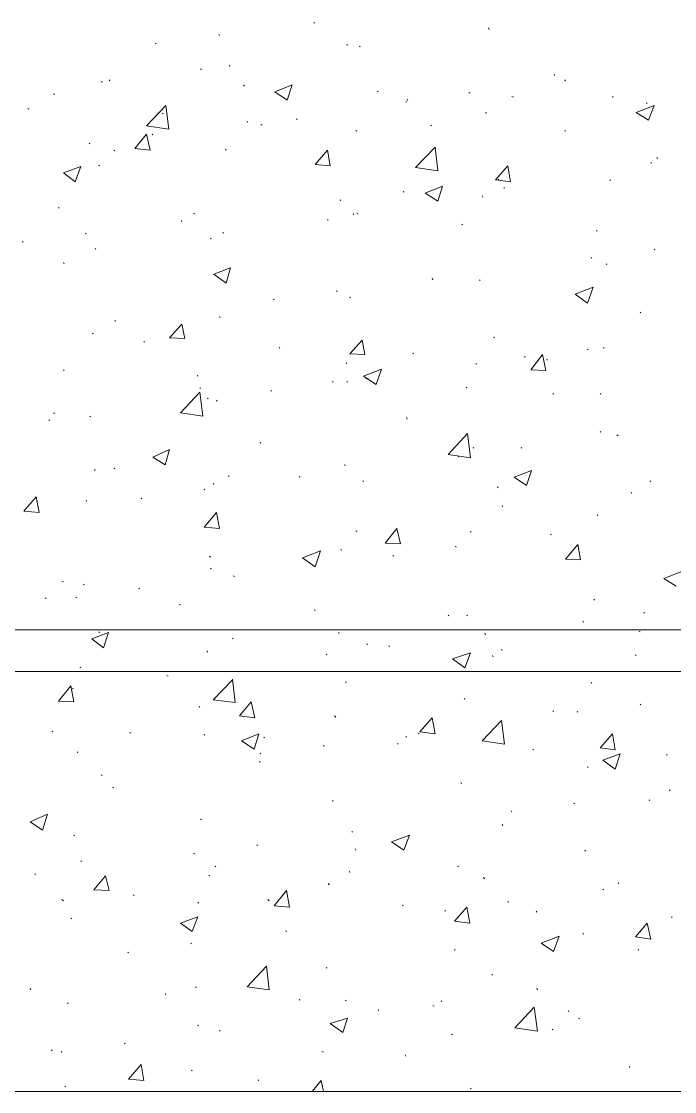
# Model space of a CAD drawing. Header units: millimetres. Extents: x 2928 to 3112, y 1220 to 1280.
# Drawn here: x 2975.339 to 2976.909, y 1240.79 to 1243.363 of the extents above; entities that cross this region are included whole.
import ezdxf

# ---------------------------------------------------------------- set-up
doc = ezdxf.new("R2010")
doc.units = ezdxf.units.MM

msp = doc.modelspace()

# ---------------------------------------------------------------- linework, layer by layer
at = {"color": 253, "linetype": 'Continuous', "lineweight": 5, "true_color": 0x9a9a9a}
for points in [[(2940.97965, 1262.56226), (2981.54689, 1262.56226), (2981.54689, 1240.79028), (2940.97965, 1240.79028)], [(2941.98633, 1261.55224), (2980.53854, 1261.55224), (2980.53854, 1241.8003), (2941.98633, 1241.8003)]]:
    msp.add_lwpolyline(points, close=True, dxfattribs=at)
msp.add_lwpolyline([(2961.3116, 1241.9003), (2980.43854, 1241.9003), (2980.43854, 1247.74538), (2972.27343, 1247.74538), (2972.27343, 1256.61384), (2980.43854, 1256.61384), (2980.43854, 1261.45224), (2961.3116, 1261.45224), (2961.3116, 1249.1904)], dxfattribs=at)
at = {"color": 92, "linetype": 'Continuous', "lineweight": 13, "true_color": 0x00b800}
for points in [[(2976.04348, 1243.35865), (2976.04181, 1243.36032), (2976.04181, 1243.36032)], [(2976.46349, 1243.34365), (2976.46182, 1243.34698), (2976.46182, 1243.34698)], [(2975.66347, 1243.30865), (2975.66181, 1243.31032), (2975.66181, 1243.31032)], [(2975.81514, 1243.32865), (2975.81348, 1243.33198), (2975.81348, 1243.33198)], [(2976.12348, 1243.30532), (2976.12181, 1243.30698), (2976.12181, 1243.30698)], [(2976.15348, 1243.30198), (2976.15181, 1243.30365), (2976.15181, 1243.30365)], [(2975.84014, 1243.25532), (2975.83848, 1243.25698), (2975.83848, 1243.25698)], [(2975.77181, 1243.24698), (2975.77014, 1243.24865), (2975.77014, 1243.24865)], [(2976.62182, 1243.23365), (2976.62015, 1243.23532), (2976.62015, 1243.23532)], [(2975.53347, 1243.21698), (2975.53181, 1243.21865), (2975.53181, 1243.21865)], [(2975.55181, 1243.22032), (2975.55014, 1243.22198), (2975.55014, 1243.22198)], [(2975.87514, 1243.20698), (2975.87348, 1243.21032), (2975.87348, 1243.21032)], [(2975.94848, 1243.19365), (2975.99015, 1243.21032), (2975.99015, 1243.21032)], [(2975.97848, 1243.17365), (2975.99015, 1243.21032), (2975.99015, 1243.21032)], [(2976.64682, 1243.22032), (2976.64516, 1243.22198), (2976.64516, 1243.22198)], [(2975.41847, 1243.18698), (2975.4168, 1243.18865), (2975.4168, 1243.18865)], [(2975.94848, 1243.19365), (2975.97848, 1243.17365), (2975.97848, 1243.17365)], [(2976.19682, 1243.19365), (2976.19515, 1243.19532), (2976.19515, 1243.19532)], [(2976.41682, 1243.19032), (2976.41515, 1243.19198), (2976.41515, 1243.19198)], [(2976.52182, 1243.18032), (2976.51849, 1243.18198), (2976.51849, 1243.18198)], [(2976.76182, 1243.18032), (2976.76016, 1243.18198), (2976.76016, 1243.18198)], [(2975.3568, 1243.15198), (2975.35514, 1243.15365), (2975.35514, 1243.15365)], [(2975.64014, 1243.11198), (2975.68681, 1243.16031), (2975.68681, 1243.16031)], [(2975.69347, 1243.10365), (2975.68681, 1243.16031), (2975.68681, 1243.16031)], [(2976.26515, 1243.16865), (2976.26348, 1243.17198), (2976.26348, 1243.17198)], [(2976.26848, 1243.17365), (2976.26682, 1243.17532), (2976.26682, 1243.17532)], [(2976.81682, 1243.14365), (2976.86016, 1243.16031), (2976.86016, 1243.16031)], [(2976.84349, 1243.16532), (2976.84182, 1243.16698), (2976.84182, 1243.16698)], [(2976.84682, 1243.12531), (2976.86016, 1243.16031), (2976.86016, 1243.16031)], [(2975.68014, 1243.14031), (2975.67847, 1243.14198), (2975.67847, 1243.14198)], [(2976.00181, 1243.12698), (2976.00015, 1243.12865), (2976.00015, 1243.12865)], [(2976.45682, 1243.14198), (2976.45515, 1243.14365), (2976.45515, 1243.14365)], [(2976.81682, 1243.14365), (2976.84682, 1243.12531), (2976.84682, 1243.12531)], [(2975.64014, 1243.11198), (2975.69347, 1243.10365), (2975.69347, 1243.10365)], [(2975.88348, 1243.12031), (2975.88181, 1243.12198), (2975.88181, 1243.12198)], [(2975.91681, 1243.11365), (2975.91514, 1243.11531), (2975.91514, 1243.11531)], [(2976.32515, 1243.11198), (2976.32348, 1243.11365), (2976.32348, 1243.11365)], [(2975.61181, 1243.05698), (2975.64014, 1243.09198), (2975.64014, 1243.09198)], [(2975.64847, 1243.05365), (2975.64014, 1243.09198), (2975.64014, 1243.09198)], [(2975.65514, 1243.09031), (2975.65347, 1243.09198), (2975.65347, 1243.09198)], [(2976.14515, 1243.09865), (2976.14348, 1243.10031), (2976.14348, 1243.10031)], [(2976.64682, 1243.09865), (2976.64516, 1243.10031), (2976.64516, 1243.10031)], [(2975.50347, 1243.06865), (2975.50181, 1243.07031), (2975.50181, 1243.07031)], [(2975.56347, 1243.05198), (2975.56181, 1243.05365), (2975.56181, 1243.05365)], [(2975.61181, 1243.05698), (2975.64847, 1243.05365), (2975.64847, 1243.05365)], [(2975.83181, 1243.05365), (2975.83014, 1243.05531), (2975.83014, 1243.05531)], [(2976.04515, 1243.01865), (2976.07515, 1243.05365), (2976.07515, 1243.05365)], [(2976.08181, 1243.01531), (2976.07515, 1243.05365), (2976.07515, 1243.05365)], [(2976.28682, 1243.01198), (2976.33348, 1243.06031), (2976.33348, 1243.06031)], [(2976.34015, 1243.00365), (2976.33348, 1243.06031), (2976.33348, 1243.06031)], [(2976.86849, 1243.03365), (2976.86683, 1243.03531), (2976.86683, 1243.03531)], [(2975.44014, 1242.99865), (2975.48181, 1243.01365), (2975.48181, 1243.01365)], [(2975.44014, 1242.99865), (2975.46847, 1242.97698), (2975.46847, 1242.97698)], [(2975.46847, 1242.97698), (2975.48181, 1243.01365), (2975.48181, 1243.01365)], [(2975.52681, 1243.01531), (2975.52514, 1243.01698), (2975.52514, 1243.01698)], [(2976.04515, 1243.01865), (2976.08181, 1243.01531), (2976.08181, 1243.01531)], [(2976.28682, 1243.01198), (2976.34015, 1243.00365), (2976.34015, 1243.00365)], [(2976.47849, 1242.98198), (2976.50849, 1243.01531), (2976.50849, 1243.01531)], [(2976.51515, 1242.97698), (2976.50849, 1243.01531), (2976.50849, 1243.01531)], [(2976.85349, 1243.02198), (2976.85182, 1243.02365), (2976.85182, 1243.02365)], [(2976.47849, 1242.98198), (2976.51515, 1242.97698), (2976.51515, 1242.97698)], [(2976.48682, 1242.98198), (2976.48515, 1242.98365), (2976.48515, 1242.98365)], [(2976.75516, 1242.98031), (2976.75349, 1242.98198), (2976.75349, 1242.98198)], [(2976.25848, 1242.95198), (2976.25682, 1242.95365), (2976.25682, 1242.95365)], [(2976.31015, 1242.95031), (2976.35182, 1242.96698), (2976.35182, 1242.96698)], [(2976.31015, 1242.95031), (2976.34015, 1242.93031), (2976.34015, 1242.93031)], [(2976.34015, 1242.93031), (2976.35182, 1242.96698), (2976.35182, 1242.96698)], [(2976.50015, 1242.96198), (2976.49849, 1242.96365), (2976.49849, 1242.96365)], [(2976.10681, 1242.93198), (2976.10515, 1242.93365), (2976.10515, 1242.93365)], [(2976.44849, 1242.94031), (2976.44682, 1242.94365), (2976.44682, 1242.94365)], [(2975.43014, 1242.91364), (2975.42847, 1242.91531), (2975.42847, 1242.91531)], [(2975.75514, 1242.90031), (2975.75348, 1242.90198), (2975.75348, 1242.90198)], [(2976.13848, 1242.89864), (2976.13681, 1242.90031), (2976.13681, 1242.90031)], [(2976.14848, 1242.90031), (2976.14515, 1242.90198), (2976.14515, 1242.90198)], [(2975.72514, 1242.88198), (2975.72348, 1242.88364), (2975.72348, 1242.88364)], [(2976.07681, 1242.88531), (2976.07515, 1242.88698), (2976.07515, 1242.88698)], [(2976.40015, 1242.87364), (2976.39682, 1242.87531), (2976.39682, 1242.87531)], [(2975.49514, 1242.85198), (2975.49347, 1242.85364), (2975.49347, 1242.85364)], [(2975.82514, 1242.85364), (2975.82348, 1242.85531), (2975.82348, 1242.85531)], [(2976.72349, 1242.85864), (2976.72182, 1242.86031), (2976.72182, 1242.86031)], [(2975.34347, 1242.83198), (2975.3418, 1242.83364), (2975.3418, 1242.83364)], [(2975.79514, 1242.84031), (2975.79348, 1242.84198), (2975.79348, 1242.84198)], [(2975.51847, 1242.81531), (2975.51681, 1242.81698), (2975.51681, 1242.81698)], [(2976.71016, 1242.79364), (2976.70849, 1242.79531), (2976.70849, 1242.79531)], [(2976.86183, 1242.81364), (2976.86016, 1242.81531), (2976.86016, 1242.81531)], [(2975.4418, 1242.78031), (2975.44014, 1242.78364), (2975.44014, 1242.78364)], [(2975.80181, 1242.75531), (2975.84181, 1242.77031), (2975.84181, 1242.77031)], [(2975.83181, 1242.73364), (2975.84181, 1242.77031), (2975.84181, 1242.77031)], [(2976.74682, 1242.77864), (2976.74516, 1242.78031), (2976.74516, 1242.78031)], [(2975.80181, 1242.75531), (2975.83181, 1242.73364), (2975.83181, 1242.73364)], [(2976.32848, 1242.74198), (2976.32682, 1242.74531), (2976.32682, 1242.74531)], [(2976.44182, 1242.74031), (2976.44015, 1242.74198), (2976.44015, 1242.74198)], [(2976.67016, 1242.70698), (2976.71349, 1242.72364), (2976.71349, 1242.72364)], [(2976.70016, 1242.68531), (2976.71349, 1242.72364), (2976.71349, 1242.72364)], [(2975.94681, 1242.69364), (2975.94515, 1242.69531), (2975.94515, 1242.69531)], [(2976.09848, 1242.71364), (2976.09681, 1242.71531), (2976.09681, 1242.71531)], [(2976.13015, 1242.69864), (2976.12848, 1242.70031), (2976.12848, 1242.70031)], [(2976.67016, 1242.70698), (2976.70016, 1242.68531), (2976.70016, 1242.68531)], [(2975.56514, 1242.64197), (2975.56347, 1242.64364), (2975.56347, 1242.64364)], [(2975.81681, 1242.65031), (2975.81514, 1242.65364), (2975.81514, 1242.65364)], [(2976.82849, 1242.66197), (2976.82682, 1242.66364), (2976.82682, 1242.66364)], [(2975.51181, 1242.61197), (2975.51014, 1242.61364), (2975.51014, 1242.61364)], [(2975.69514, 1242.60197), (2975.72514, 1242.63531), (2975.72514, 1242.63531)], [(2975.73181, 1242.60031), (2975.72514, 1242.63531), (2975.72514, 1242.63531)], [(2975.63514, 1242.59197), (2975.63347, 1242.59364), (2975.63347, 1242.59364)], [(2975.69514, 1242.60197), (2975.73181, 1242.60031), (2975.73181, 1242.60031)], [(2976.12848, 1242.56364), (2976.15848, 1242.59697), (2976.15848, 1242.59697)], [(2976.16515, 1242.56197), (2976.15848, 1242.59697), (2976.15848, 1242.59697)], [(2976.47682, 1242.60197), (2976.47515, 1242.60364), (2976.47515, 1242.60364)], [(2975.96015, 1242.57697), (2975.95848, 1242.57864), (2975.95848, 1242.57864)], [(2976.12848, 1242.56364), (2976.16515, 1242.56197), (2976.16515, 1242.56197)], [(2976.28182, 1242.56364), (2976.28015, 1242.56531), (2976.28015, 1242.56531)], [(2976.56349, 1242.52531), (2976.59182, 1242.56197), (2976.59182, 1242.56197)], [(2976.60015, 1242.52364), (2976.59182, 1242.56197), (2976.59182, 1242.56197)], [(2976.70182, 1242.57364), (2976.70016, 1242.57531), (2976.70016, 1242.57531)], [(2976.74016, 1242.57697), (2976.73849, 1242.57864), (2976.73849, 1242.57864)], [(2976.12181, 1242.54031), (2976.12015, 1242.54197), (2976.12015, 1242.54197)], [(2976.43349, 1242.53864), (2976.43182, 1242.54031), (2976.43182, 1242.54031)], [(2976.55015, 1242.55531), (2976.54849, 1242.55697), (2976.54849, 1242.55697)], [(2976.60349, 1242.54864), (2976.60182, 1242.55031), (2976.60182, 1242.55031)], [(2975.4418, 1242.52364), (2975.44014, 1242.52531), (2975.44014, 1242.52531)], [(2975.76348, 1242.51031), (2975.76181, 1242.51197), (2975.76181, 1242.51197)], [(2976.16182, 1242.51031), (2976.20515, 1242.52697), (2976.20515, 1242.52697)], [(2976.16182, 1242.51031), (2976.19182, 1242.49031), (2976.19182, 1242.49031)], [(2976.19182, 1242.49031), (2976.20515, 1242.52697), (2976.20515, 1242.52697)], [(2976.56349, 1242.52531), (2976.60015, 1242.52364), (2976.60015, 1242.52364)], [(2976.08848, 1242.49531), (2976.08681, 1242.49697), (2976.08681, 1242.49697)], [(2976.12348, 1242.49531), (2976.12181, 1242.49697), (2976.12181, 1242.49697)], [(2976.16848, 1242.50364), (2976.16682, 1242.50531), (2976.16682, 1242.50531)], [(2975.72181, 1242.42197), (2975.76848, 1242.47197), (2975.76848, 1242.47197)], [(2975.77014, 1242.48031), (2975.76848, 1242.48197), (2975.76848, 1242.48197)], [(2975.77514, 1242.41364), (2975.76848, 1242.47197), (2975.76848, 1242.47197)], [(2975.94015, 1242.47364), (2975.93848, 1242.47531), (2975.93848, 1242.47531)], [(2976.41015, 1242.48197), (2976.40849, 1242.48364), (2976.40849, 1242.48364)], [(2976.61849, 1242.46697), (2976.61682, 1242.46864), (2976.61682, 1242.46864)], [(2976.73182, 1242.46697), (2976.73016, 1242.46864), (2976.73016, 1242.46864)], [(2975.78848, 1242.4553), (2975.78681, 1242.45697), (2975.78681, 1242.45697)], [(2975.81014, 1242.4503), (2975.80848, 1242.45197), (2975.80848, 1242.45197)], [(2975.41847, 1242.4203), (2975.4168, 1242.42197), (2975.4168, 1242.42197)], [(2975.50514, 1242.41197), (2975.50347, 1242.41364), (2975.50347, 1242.41364)], [(2975.72181, 1242.42197), (2975.77514, 1242.41364), (2975.77514, 1242.41364)], [(2976.26682, 1242.40697), (2976.26515, 1242.4103), (2976.26515, 1242.4103)], [(2975.4068, 1242.40364), (2975.40514, 1242.4053), (2975.40514, 1242.4053)], [(2976.36515, 1242.32197), (2976.41182, 1242.37197), (2976.41182, 1242.37197)], [(2976.41849, 1242.31364), (2976.41182, 1242.37197), (2976.41182, 1242.37197)], [(2976.73182, 1242.3753), (2976.73016, 1242.37697), (2976.73016, 1242.37697)], [(2976.77349, 1242.36697), (2976.77016, 1242.36864), (2976.77016, 1242.36864)], [(2975.65514, 1242.3153), (2975.69514, 1242.33364), (2975.69514, 1242.33364)], [(2975.68514, 1242.29697), (2975.69514, 1242.33364), (2975.69514, 1242.33364)], [(2975.91514, 1242.34864), (2975.91348, 1242.3503), (2975.91348, 1242.3503)], [(2976.42682, 1242.33697), (2976.42515, 1242.33864), (2976.42515, 1242.33864)], [(2976.54182, 1242.33697), (2976.54015, 1242.33864), (2976.54015, 1242.33864)], [(2975.65514, 1242.3153), (2975.68514, 1242.29697), (2975.68514, 1242.29697)], [(2976.36515, 1242.32197), (2976.41849, 1242.31364), (2976.41849, 1242.31364)], [(2976.39015, 1242.3153), (2976.38848, 1242.31864), (2976.38848, 1242.31864)], [(2975.51681, 1242.28364), (2975.51514, 1242.2853), (2975.51514, 1242.2853)], [(2975.56347, 1242.28697), (2975.56181, 1242.28864), (2975.56181, 1242.28864)], [(2976.11848, 1242.2953), (2976.11515, 1242.29697), (2976.11515, 1242.29697)], [(2976.52349, 1242.26697), (2976.56515, 1242.28364), (2976.56515, 1242.28364)], [(2976.55349, 1242.24697), (2976.56515, 1242.28364), (2976.56515, 1242.28364)], [(2975.83848, 1242.26864), (2975.83681, 1242.2703), (2975.83681, 1242.2703)], [(2976.00848, 1242.26697), (2976.00681, 1242.26864), (2976.00681, 1242.26864)], [(2976.16182, 1242.25697), (2976.16015, 1242.25864), (2976.16015, 1242.25864)], [(2976.52349, 1242.26697), (2976.55349, 1242.24697), (2976.55349, 1242.24697)], [(2976.85182, 1242.25697), (2976.85016, 1242.25864), (2976.85016, 1242.25864)], [(2975.78014, 1242.23697), (2975.77848, 1242.23864), (2975.77848, 1242.23864)], [(2975.80181, 1242.2503), (2975.80014, 1242.25197), (2975.80014, 1242.25197)], [(2976.48515, 1242.24197), (2976.48349, 1242.24364), (2976.48349, 1242.24364)], [(2976.80682, 1242.22864), (2976.80516, 1242.2303), (2976.80516, 1242.2303)], [(2975.34514, 1242.1853), (2975.37514, 1242.2203), (2975.37514, 1242.2203)], [(2975.3818, 1242.18197), (2975.37514, 1242.2203), (2975.37514, 1242.2203)], [(2975.49681, 1242.20863), (2975.49514, 1242.21197), (2975.49514, 1242.21197)], [(2975.62847, 1242.2153), (2975.62681, 1242.21697), (2975.62681, 1242.21697)], [(2975.34514, 1242.1853), (2975.3818, 1242.18197), (2975.3818, 1242.18197)], [(2975.77848, 1242.14697), (2975.80848, 1242.18197), (2975.80848, 1242.18197)], [(2975.81514, 1242.14363), (2975.80848, 1242.18197), (2975.80848, 1242.18197)], [(2976.49682, 1242.19697), (2976.49515, 1242.19863), (2976.49515, 1242.19863)], [(2976.72516, 1242.1753), (2976.72349, 1242.17697), (2976.72349, 1242.17697)], [(2975.77848, 1242.14697), (2975.81514, 1242.14363), (2975.81514, 1242.14363)], [(2976.14515, 1242.13697), (2976.14348, 1242.13863), (2976.14348, 1242.13863)], [(2976.21348, 1242.10863), (2976.24182, 1242.14363), (2976.24182, 1242.14363)], [(2976.25015, 1242.10697), (2976.24182, 1242.14363), (2976.24182, 1242.14363)], [(2976.42015, 1242.1353), (2976.41849, 1242.13697), (2976.41849, 1242.13697)], [(2976.61349, 1242.12863), (2976.61015, 1242.1303), (2976.61015, 1242.1303)], [(2976.21348, 1242.10863), (2976.25015, 1242.10697), (2976.25015, 1242.10697)], [(2976.38515, 1242.09863), (2976.38182, 1242.1003), (2976.38182, 1242.1003)], [(2976.64682, 1242.0703), (2976.67682, 1242.1053), (2976.67682, 1242.1053)], [(2976.68349, 1242.06863), (2976.67682, 1242.1053), (2976.67682, 1242.1053)], [(2975.79348, 1242.0753), (2975.79181, 1242.07697), (2975.79181, 1242.07697)], [(2976.01515, 1242.07363), (2976.05848, 1242.0903), (2976.05848, 1242.0903)], [(2976.01515, 1242.07363), (2976.04515, 1242.05197), (2976.04515, 1242.05197)], [(2976.04515, 1242.05197), (2976.05848, 1242.0903), (2976.05848, 1242.0903)], [(2976.10848, 1242.09197), (2976.10681, 1242.09363), (2976.10681, 1242.09363)], [(2976.23348, 1242.07697), (2976.23182, 1242.07863), (2976.23182, 1242.07863)], [(2975.79514, 1242.04697), (2975.79348, 1242.04863), (2975.79348, 1242.04863)], [(2976.64682, 1242.0703), (2976.68349, 1242.06863), (2976.68349, 1242.06863)], [(2975.85181, 1242.02863), (2975.84848, 1242.0303), (2975.84848, 1242.0303)], [(2976.88349, 1242.02363), (2976.92683, 1242.0403), (2976.92683, 1242.0403)], [(2976.88349, 1242.02363), (2976.91349, 1242.0053), (2976.91349, 1242.0053)], [(2975.44014, 1242.0153), (2975.4368, 1242.01697), (2975.4368, 1242.01697)], [(2975.49014, 1242.00863), (2975.48847, 1242.0103), (2975.48847, 1242.0103)], [(2975.62347, 1241.99863), (2975.62181, 1242.0003), (2975.62181, 1242.0003)], [(2975.39847, 1241.9753), (2975.3968, 1241.97696), (2975.3968, 1241.97696)], [(2975.47181, 1241.97696), (2975.47014, 1241.97863), (2975.47014, 1241.97863)], [(2976.71682, 1241.97196), (2976.71516, 1241.97363), (2976.71516, 1241.97363)], [(2975.72181, 1241.9603), (2975.71848, 1241.96196), (2975.71848, 1241.96196)], [(2976.04515, 1241.94696), (2976.04348, 1241.94863), (2976.04348, 1241.94863)], [(2976.36682, 1241.93363), (2976.36515, 1241.9353), (2976.36515, 1241.9353)], [(2976.41182, 1241.93363), (2976.41015, 1241.9353), (2976.41015, 1241.9353)], [(2976.69016, 1241.91863), (2976.68849, 1241.9203), (2976.68849, 1241.9203)], [(2976.83682, 1241.9403), (2976.83516, 1241.94196), (2976.83516, 1241.94196)], [(2975.50847, 1241.87863), (2975.54847, 1241.89363), (2975.54847, 1241.89363)], [(2975.52681, 1241.89363), (2975.52514, 1241.8953), (2975.52514, 1241.8953)], [(2975.53681, 1241.85696), (2975.54847, 1241.89363), (2975.54847, 1241.89363)], [(2976.10348, 1241.89196), (2976.10181, 1241.89363), (2976.10181, 1241.89363)], [(2976.82682, 1241.8953), (2976.82349, 1241.89696), (2976.82349, 1241.89696)], [(2975.50847, 1241.87863), (2975.53681, 1241.85696), (2975.53681, 1241.85696)], [(2975.84848, 1241.87863), (2975.84681, 1241.8803), (2975.84681, 1241.8803)], [(2976.17182, 1241.8653), (2976.16848, 1241.86696), (2976.16848, 1241.86696)], [(2976.45515, 1241.88863), (2976.45349, 1241.89196), (2976.45349, 1241.89196)], [(2975.78681, 1241.84696), (2975.78514, 1241.84863), (2975.78514, 1241.84863)], [(2976.07348, 1241.8403), (2976.07181, 1241.84196), (2976.07181, 1241.84196)], [(2976.22515, 1241.8603), (2976.22182, 1241.86196), (2976.22182, 1241.86196)], [(2976.37515, 1241.8303), (2976.41849, 1241.8453), (2976.41849, 1241.8453)], [(2976.40515, 1241.80863), (2976.41849, 1241.8453), (2976.41849, 1241.8453)], [(2976.49515, 1241.8503), (2976.49349, 1241.85363), (2976.49349, 1241.85363)], [(2976.37515, 1241.8303), (2976.40515, 1241.80863), (2976.40515, 1241.80863)], [(2976.47349, 1241.8353), (2976.47182, 1241.83863), (2976.47182, 1241.83863)], [(2976.81682, 1241.83863), (2976.81516, 1241.8403), (2976.81516, 1241.8403)], [(2975.48181, 1241.80863), (2975.48014, 1241.8103), (2975.48014, 1241.8103)], [(2975.69181, 1241.78863), (2975.68847, 1241.7903), (2975.68847, 1241.7903)], [(2975.42847, 1241.72863), (2975.45847, 1241.7653), (2975.45847, 1241.7653)], [(2975.46514, 1241.72696), (2975.45847, 1241.7653), (2975.45847, 1241.7653)], [(2975.80014, 1241.73196), (2975.84681, 1241.7803), (2975.84681, 1241.7803)], [(2975.85348, 1241.72529), (2975.84681, 1241.78196), (2975.84681, 1241.78196)], [(2976.12015, 1241.77363), (2976.11848, 1241.7753), (2976.11848, 1241.7753)], [(2976.71016, 1241.77196), (2976.70849, 1241.77363), (2976.70849, 1241.77363)], [(2975.46347, 1241.75863), (2975.46181, 1241.76029), (2975.46181, 1241.76029)], [(2975.42847, 1241.72863), (2975.46514, 1241.72696), (2975.46514, 1241.72696)], [(2975.76848, 1241.71363), (2975.76681, 1241.71696), (2975.76681, 1241.71696)], [(2975.80014, 1241.73196), (2975.85348, 1241.72529), (2975.85348, 1241.72529)], [(2975.86348, 1241.69363), (2975.89181, 1241.72696), (2975.89181, 1241.72696)], [(2975.90014, 1241.68863), (2975.89181, 1241.72696), (2975.89181, 1241.72696)], [(2976.40515, 1241.73363), (2976.40349, 1241.73529), (2976.40349, 1241.73529)], [(2976.82849, 1241.72029), (2976.82682, 1241.72196), (2976.82682, 1241.72196)], [(2975.86348, 1241.69363), (2975.90014, 1241.68863), (2975.90014, 1241.68863)], [(2976.09515, 1241.69029), (2976.09181, 1241.69363), (2976.09181, 1241.69363)], [(2976.29682, 1241.65529), (2976.32682, 1241.68863), (2976.32682, 1241.68863)], [(2976.33348, 1241.65029), (2976.32682, 1241.68863), (2976.32682, 1241.68863)], [(2976.61849, 1241.70363), (2976.61682, 1241.70529), (2976.61682, 1241.70529)], [(2976.67682, 1241.70196), (2976.67516, 1241.70363), (2976.67516, 1241.70363)], [(2976.44682, 1241.63363), (2976.49349, 1241.68196), (2976.49349, 1241.68196)], [(2976.50015, 1241.62529), (2976.49349, 1241.68196), (2976.49349, 1241.68196)], [(2975.41514, 1241.65529), (2975.41347, 1241.65696), (2975.41347, 1241.65696)], [(2975.60181, 1241.65196), (2975.60014, 1241.65363), (2975.60014, 1241.65363)], [(2975.78014, 1241.64696), (2975.77848, 1241.64863), (2975.77848, 1241.64863)], [(2975.86848, 1241.63363), (2975.91014, 1241.65029), (2975.91014, 1241.65029)], [(2975.89848, 1241.61363), (2975.91014, 1241.65029), (2975.91014, 1241.65029)], [(2975.92348, 1241.64029), (2975.92181, 1241.64196), (2975.92181, 1241.64196)], [(2976.26515, 1241.64196), (2976.26348, 1241.64363), (2976.26348, 1241.64363)], [(2976.29515, 1241.65029), (2976.29348, 1241.65196), (2976.29348, 1241.65196)], [(2976.29682, 1241.65529), (2976.33348, 1241.65029), (2976.33348, 1241.65029)], [(2976.73016, 1241.61696), (2976.76016, 1241.65029), (2976.76016, 1241.65029)], [(2976.76682, 1241.61196), (2976.76016, 1241.65029), (2976.76016, 1241.65029)], [(2975.86848, 1241.63363), (2975.89848, 1241.61363), (2975.89848, 1241.61363)], [(2976.06681, 1241.62029), (2976.06515, 1241.62196), (2976.06515, 1241.62196)], [(2976.24515, 1241.62529), (2976.24348, 1241.62696), (2976.24348, 1241.62696)], [(2976.44682, 1241.63363), (2976.50015, 1241.62529), (2976.50015, 1241.62529)], [(2976.57015, 1241.61196), (2976.56849, 1241.61363), (2976.56849, 1241.61363)], [(2976.73016, 1241.61696), (2976.76682, 1241.61196), (2976.76682, 1241.61196)], [(2975.47514, 1241.60529), (2975.47347, 1241.60696), (2975.47347, 1241.60696)], [(2975.91348, 1241.58196), (2975.91181, 1241.58363), (2975.91181, 1241.58363)], [(2975.91514, 1241.60196), (2975.91348, 1241.60363), (2975.91348, 1241.60363)], [(2976.73682, 1241.58696), (2976.77849, 1241.60196), (2976.77849, 1241.60196)], [(2976.73682, 1241.58696), (2976.76682, 1241.56529), (2976.76682, 1241.56529)], [(2976.76682, 1241.56529), (2976.77849, 1241.60196), (2976.77849, 1241.60196)], [(2976.89183, 1241.59863), (2976.89016, 1241.60029), (2976.89016, 1241.60029)], [(2976.70182, 1241.56863), (2976.70016, 1241.57196), (2976.70016, 1241.57196)], [(2975.53347, 1241.55029), (2975.53181, 1241.55196), (2975.53181, 1241.55196)], [(2976.39682, 1241.53029), (2976.39515, 1241.53363), (2976.39515, 1241.53363)], [(2975.56181, 1241.52029), (2975.55847, 1241.52196), (2975.55847, 1241.52196)], [(2976.89849, 1241.51362), (2976.89683, 1241.51529), (2976.89683, 1241.51529)], [(2976.08848, 1241.48862), (2976.08681, 1241.49029), (2976.08681, 1241.49029)], [(2976.66849, 1241.48196), (2976.66682, 1241.48362), (2976.66682, 1241.48362)], [(2976.85016, 1241.49029), (2976.84849, 1241.49196), (2976.84849, 1241.49196)], [(2975.36014, 1241.43862), (2975.4018, 1241.45696), (2975.4018, 1241.45696)], [(2975.39014, 1241.41862), (2975.4018, 1241.45696), (2975.4018, 1241.45696)], [(2976.51849, 1241.46196), (2976.51682, 1241.46529), (2976.51682, 1241.46529)], [(2975.36014, 1241.43862), (2975.39014, 1241.41862), (2975.39014, 1241.41862)], [(2975.77181, 1241.44362), (2975.77014, 1241.44529), (2975.77014, 1241.44529)], [(2976.49682, 1241.43029), (2976.49515, 1241.43196), (2976.49515, 1241.43196)], [(2975.46681, 1241.40529), (2975.46514, 1241.40696), (2975.46514, 1241.40696)], [(2976.13515, 1241.41362), (2976.13348, 1241.41529), (2976.13348, 1241.41529)], [(2976.22848, 1241.39029), (2976.27182, 1241.40696), (2976.27182, 1241.40696)], [(2976.25848, 1241.37029), (2976.27182, 1241.40696), (2976.27182, 1241.40696)], [(2975.90681, 1241.38196), (2975.90514, 1241.38362), (2975.90514, 1241.38362)], [(2976.22848, 1241.39029), (2976.25848, 1241.37029), (2976.25848, 1241.37029)], [(2975.75514, 1241.36196), (2975.75348, 1241.36362), (2975.75348, 1241.36362)], [(2976.14348, 1241.37029), (2976.14181, 1241.37362), (2976.14181, 1241.37362)], [(2976.69516, 1241.36862), (2976.69349, 1241.37029), (2976.69349, 1241.37029)], [(2975.48347, 1241.34362), (2975.48181, 1241.34529), (2975.48181, 1241.34529)], [(2975.80681, 1241.33029), (2975.80514, 1241.33196), (2975.80514, 1241.33196)], [(2976.39015, 1241.33029), (2976.38848, 1241.33196), (2976.38848, 1241.33196)], [(2975.37347, 1241.31196), (2975.3718, 1241.31362), (2975.3718, 1241.31362)], [(2975.51347, 1241.27529), (2975.54181, 1241.30862), (2975.54181, 1241.30862)], [(2975.55014, 1241.27362), (2975.54181, 1241.30862), (2975.54181, 1241.30862)], [(2975.79181, 1241.30862), (2975.79014, 1241.31029), (2975.79014, 1241.31029)], [(2976.12848, 1241.31696), (2976.12681, 1241.32029), (2976.12681, 1241.32029)], [(2976.45349, 1241.30196), (2976.45015, 1241.30529), (2976.45015, 1241.30529)], [(2975.51347, 1241.27529), (2975.55014, 1241.27362), (2975.55014, 1241.27362)], [(2976.08015, 1241.28695), (2976.07681, 1241.29029), (2976.07681, 1241.29029)], [(2976.73849, 1241.27529), (2976.73682, 1241.27695), (2976.73682, 1241.27695)], [(2976.77516, 1241.29029), (2976.77349, 1241.29195), (2976.77349, 1241.29195)], [(2975.44014, 1241.24862), (2975.4368, 1241.25195), (2975.4368, 1241.25195)], [(2975.61014, 1241.26195), (2975.60847, 1241.26362), (2975.60847, 1241.26362)], [(2975.93515, 1241.24862), (2975.93181, 1241.25195), (2975.93181, 1241.25195)], [(2975.94681, 1241.23695), (2975.97681, 1241.27362), (2975.97681, 1241.27362)], [(2975.98348, 1241.23362), (2975.97681, 1241.27362), (2975.97681, 1241.27362)], [(2975.76514, 1241.24362), (2975.76348, 1241.24529), (2975.76348, 1241.24529)], [(2975.94681, 1241.23695), (2975.98348, 1241.23362), (2975.98348, 1241.23362)], [(2976.25682, 1241.23695), (2976.25515, 1241.23862), (2976.25515, 1241.23862)], [(2976.35848, 1241.22362), (2976.35682, 1241.22529), (2976.35682, 1241.22529)], [(2976.38015, 1241.20029), (2976.41015, 1241.23362), (2976.41015, 1241.23362)], [(2976.41682, 1241.19529), (2976.41015, 1241.23362), (2976.41015, 1241.23362)], [(2976.51015, 1241.24529), (2976.50849, 1241.24695), (2976.50849, 1241.24695)], [(2976.57849, 1241.22195), (2976.57682, 1241.22362), (2976.57682, 1241.22362)], [(2975.46014, 1241.20529), (2975.45847, 1241.20695), (2975.45847, 1241.20695)], [(2975.72181, 1241.19529), (2975.76348, 1241.21029), (2975.76348, 1241.21029)], [(2975.75014, 1241.17529), (2975.76348, 1241.21029), (2975.76348, 1241.21029)], [(2976.38015, 1241.20029), (2976.41682, 1241.19529), (2976.41682, 1241.19529)], [(2976.90349, 1241.20862), (2976.90183, 1241.21029), (2976.90183, 1241.21029)], [(2975.72181, 1241.19529), (2975.75014, 1241.17529), (2975.75014, 1241.17529)], [(2975.97681, 1241.17529), (2975.97515, 1241.17695), (2975.97515, 1241.17695)], [(2976.81516, 1241.16195), (2976.84349, 1241.19529), (2976.84349, 1241.19529)], [(2976.85182, 1241.15695), (2976.84349, 1241.19529), (2976.84349, 1241.19529)], [(2975.74848, 1241.14529), (2975.74681, 1241.14695), (2975.74681, 1241.14695)], [(2976.58849, 1241.14695), (2976.63182, 1241.16362), (2976.63182, 1241.16362)], [(2976.58849, 1241.14695), (2976.61849, 1241.12695), (2976.61849, 1241.12695)], [(2976.61849, 1241.12695), (2976.63182, 1241.16362), (2976.63182, 1241.16362)], [(2976.69016, 1241.16862), (2976.68849, 1241.17029), (2976.68849, 1241.17029)], [(2976.81516, 1241.16195), (2976.85182, 1241.15695), (2976.85182, 1241.15695)], [(2975.59681, 1241.12362), (2975.59514, 1241.12529), (2975.59514, 1241.12529)], [(2976.38182, 1241.13029), (2976.38015, 1241.13195), (2976.38015, 1241.13195)], [(2976.82349, 1241.13029), (2976.82182, 1241.13195), (2976.82182, 1241.13195)], [(2975.88181, 1241.04195), (2975.92848, 1241.09195), (2975.92848, 1241.09195)], [(2975.93515, 1241.03528), (2975.92848, 1241.09195), (2975.92848, 1241.09195)], [(2976.07348, 1241.08695), (2976.07181, 1241.08862), (2976.07181, 1241.08862)], [(2976.47182, 1241.07029), (2976.47015, 1241.07195), (2976.47015, 1241.07195)], [(2975.3618, 1241.03528), (2975.36014, 1241.03862), (2975.36014, 1241.03862)], [(2975.68681, 1241.02362), (2975.68514, 1241.02528), (2975.68514, 1241.02528)], [(2975.76014, 1241.04028), (2975.75681, 1241.04195), (2975.75681, 1241.04195)], [(2975.88181, 1241.04195), (2975.93515, 1241.03528), (2975.93515, 1241.03528)], [(2976.58015, 1241.03528), (2976.57849, 1241.03862), (2976.57849, 1241.03862)], [(2975.4518, 1241.00195), (2975.45014, 1241.00362), (2975.45014, 1241.00362)], [(2976.00848, 1241.01028), (2976.00681, 1241.01195), (2976.00681, 1241.01195)], [(2976.12015, 1241.00862), (2976.11848, 1241.01028), (2976.11848, 1241.01028)], [(2976.33182, 1240.99528), (2976.32848, 1240.99695), (2976.32848, 1240.99695)], [(2976.35015, 1241.00695), (2976.34848, 1241.00862), (2976.34848, 1241.00862)], [(2976.52515, 1240.94362), (2976.57182, 1240.99362), (2976.57182, 1240.99362)], [(2976.58015, 1240.93528), (2976.57182, 1240.99362), (2976.57182, 1240.99362)], [(2976.08181, 1240.95362), (2976.12348, 1240.96695), (2976.12348, 1240.96695)], [(2976.11181, 1240.93195), (2976.12348, 1240.96695), (2976.12348, 1240.96695)], [(2976.19848, 1240.98528), (2976.19682, 1240.98695), (2976.19682, 1240.98695)], [(2976.65516, 1240.98195), (2976.65349, 1240.98528), (2976.65349, 1240.98528)], [(2976.68182, 1240.96528), (2976.67849, 1240.96695), (2976.67849, 1240.96695)], [(2975.76514, 1240.94862), (2975.76348, 1240.95028), (2975.76348, 1240.95028)], [(2976.08181, 1240.95362), (2976.11181, 1240.93195), (2976.11181, 1240.93195)], [(2976.52515, 1240.94362), (2976.58015, 1240.93528), (2976.58015, 1240.93528)], [(2976.61682, 1240.93862), (2976.61515, 1240.94028), (2976.61515, 1240.94028)], [(2975.81681, 1240.93528), (2975.81514, 1240.93695), (2975.81514, 1240.93695)], [(2976.37515, 1240.92695), (2976.37348, 1240.92862), (2976.37348, 1240.92862)], [(2975.41347, 1240.88862), (2975.4118, 1240.89028), (2975.4118, 1240.89028)], [(2975.58847, 1240.90528), (2975.58681, 1240.90695), (2975.58681, 1240.90695)], [(2975.4368, 1240.88528), (2975.43514, 1240.88695), (2975.43514, 1240.88695)], [(2976.06515, 1240.88528), (2976.06181, 1240.88695), (2976.06181, 1240.88695)], [(2976.26348, 1240.87528), (2976.26182, 1240.87862), (2976.26182, 1240.87862)], [(2975.59681, 1240.82028), (2975.62681, 1240.85528), (2975.62681, 1240.85528)], [(2975.63347, 1240.81695), (2975.62681, 1240.85528), (2975.62681, 1240.85528)], [(2975.75014, 1240.84028), (2975.74848, 1240.84195), (2975.74848, 1240.84195)], [(2976.80182, 1240.84862), (2976.80016, 1240.85028), (2976.80016, 1240.85028)], [(2975.59681, 1240.82028), (2975.63347, 1240.81695), (2975.63347, 1240.81695)], [(2975.91014, 1240.81695), (2975.90848, 1240.81861), (2975.90848, 1240.81861)], [(2976.03848, 1240.79028), (2976.06015, 1240.81695), (2976.06015, 1240.81695)], [(2976.06515, 1240.79028), (2976.06015, 1240.81695), (2976.06015, 1240.81695)], [(2975.44514, 1240.80195), (2975.44347, 1240.80361), (2975.44347, 1240.80361)], [(2976.42015, 1240.79695), (2976.41849, 1240.79861), (2976.41849, 1240.79861)]]:
    msp.add_lwpolyline(points, dxfattribs=at)

doc.saveas('drawing.dxf')
